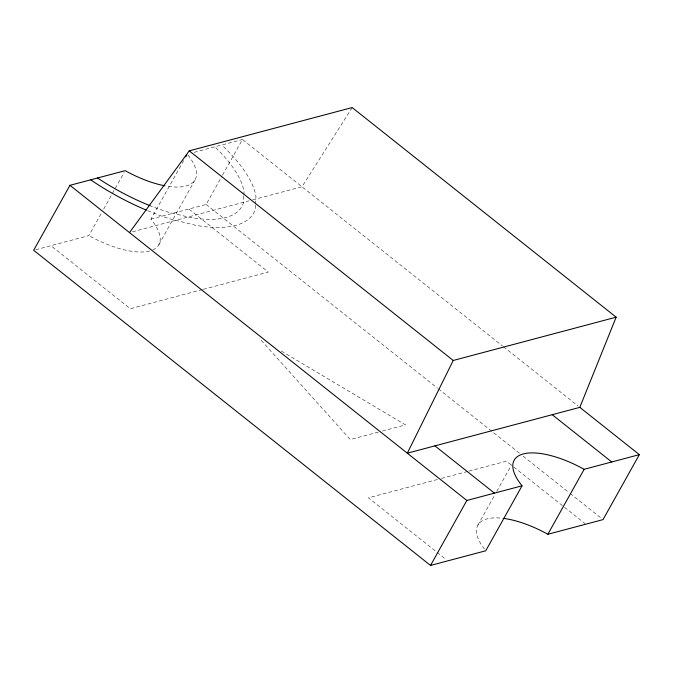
<?xml version="1.0" encoding="UTF-8"?>
<svg xmlns="http://www.w3.org/2000/svg" width="673" height="673" viewBox="0 0 673 673"><rect width="100%" height="100%" fill="white"/><g stroke="black" fill="none" stroke-linecap="round" stroke-linejoin="round"><path stroke-width="0.5" stroke-dasharray="3.37 2.52" d="M255.496 205.231L255.286 209.362A130.301 51.754 29.2 0 1 195.439 225.262L170.252 218.961A130.301 51.754 29.2 0 1 147.278 210.531M255.547 204.197L255.95 196.196A130.301 51.754 29.2 0 0 221.754 144.989M243.761 196.079L243.247 203.448A117.06 46.487 29.2 0 1 190.266 217.522L168.073 212.088A117.06 46.487 29.2 0 1 150.129 205.719M243.836 195.035L244.055 191.898A117.06 46.487 29.2 0 0 214.855 146.823M35.677 249.75L88.853 235.617L101.631 212.744M103.684 209.084L111.861 194.447M112.374 193.53L124.135 172.481M152.729 249.952A65.887 26.171 29.2 0 0 150.945 219.12L183.679 160.561M158.845 244.678L195.153 179.716M150.945 219.12L206.148 204.457L221.997 176.09M222.511 175.173L242.457 139.488L502.554 346.015M477.847 525.218L494.722 495.017M496.767 491.357L511.598 464.824M352.164 107.562L301.992 186.758L252.77 199.839M194.161 152.325L242.457 139.488M132.505 231.79L249.086 200.815M202.321 289.592L130.276 308.73L50.896 245.704M203.339 289.323L268.275 272.069L188.894 209.042M378.377 432.091L350.28 439.553L259.509 338.452M382.399 431.023L405.483 424.89L280.405 350.515M437.416 479.496L368.417 497.827L436.34 551.759M441.471 478.419L467.853 471.403M468.871 471.134L506.416 461.165L512.961 466.364M503.37 346.671L578.174 406.063M206.148 204.457L437.534 388.186M438.359 388.843L519.876 453.568M523.165 456.185L569.282 492.804M570.107 493.452L601.393 518.303M513.777 467.012L563.696 506.651M564.512 507.299L584.972 523.544M437.156 552.407L446.157 559.557M484.409 549.092A65.887 26.171 29.2 0 1 502.479 518.26M149.667 251.012A65.887 26.171 29.2 0 1 88.853 235.617M187.935 154.992A65.887 26.171 29.2 0 1 165.482 185.916"/><path stroke-width="1.01" d="M616.148 317.185L453.24 360.467L407.316 453.198L579.815 407.367L616.148 317.185L352.164 107.562L189.248 150.845L129.494 232.589M164.456 185.723A65.887 26.171 29.2 0 1 125.161 170.656L69.958 185.319L33.65 250.289L430.543 565.438L485.746 550.775L522.055 485.805A65.887 26.171 29.2 0 1 523.333 453.922A65.887 26.171 29.2 0 1 584.147 469.308L639.35 454.637L579.815 407.367M185.723 156.902L186.749 155.068M430.543 565.438L466.852 500.468L522.055 485.805M503.547 518.387A65.887 26.171 29.2 0 1 547.839 534.278L584.147 469.308M639.35 454.637L603.042 519.606L547.839 534.278M552.213 414.703L611.749 461.972M189.248 150.845L453.24 360.467M434.918 445.863L494.453 493.141M69.958 185.319L466.852 500.468M150.129 205.719A117.06 46.487 29.2 0 1 97.56 177.983M146.31 210.127A130.301 51.754 29.2 0 1 90.662 179.817"/></g></svg>
